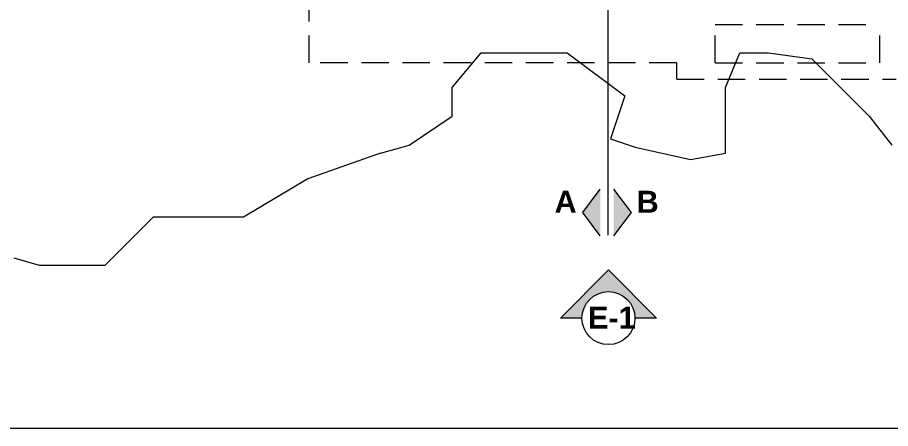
# Model space of a CAD drawing. Header units: metres. Extents: x 35.8 to 78.9, y 1.1 to 33.7.
# Drawn here: x 45.13 to 61.05, y 1.12 to 8.61 of the extents above; entities that cross this region are included whole.
import ezdxf

# ---------------------------------------------------------------- set-up
doc = ezdxf.new("R2010")
doc.units = ezdxf.units.M
doc.linetypes.add('DASHED', pattern=[0.75, 0.5, -0.25])
for name, color, linetype, lineweight in [('Ceco.NET 53', 254, 'Continuous', 9), ('names', 7, 'Continuous', 60), ('projection', 134, 'DASHED', 9), ('topography', 132, 'Continuous', 15)]:
    doc.layers.add(name, color=color, linetype=linetype, lineweight=lineweight)
doc.styles.add('AMBIENTE', font='arialbd.ttf', dxfattribs={"height": 0.2})

msp = doc.modelspace()

# ---------------------------------------------------------------- hatches: boundary and pattern name
at = {"layer": 'Ceco.NET 53', "ltscale": 0.3}
h = msp.add_hatch(color=256, dxfattribs=at)
h.paths.add_polyline_path([(56.002, 4.636), (56.322, 5.061), (56.002, 5.485)])
h.paths.add_polyline_path([(55.756, 5.485), (55.437, 5.061), (55.756, 4.636)])
msp.add_hatch(color=256, dxfattribs=at).paths.add_polyline_path([(56.389, 3.135), (56.783, 3.135), (55.905, 4.013), (55.028, 3.135), (55.422, 3.135, -1)])

# ---------------------------------------------------------------- linework, layer by layer
for p, q in [((55.893, 10.3), (55.893, 4.647)), ((55.437, 5.061), (55.756, 5.485)), ((56.322, 5.061), (56.002, 5.485)), ((55.756, 4.636), (55.437, 5.061)), ((56.002, 4.636), (56.322, 5.061)), ((55.028, 3.135), (55.905, 4.013)), ((55.905, 4.013), (56.783, 3.135)), ((55.422, 3.135), (55.028, 3.135)), ((56.783, 3.135), (56.389, 3.135))]:
    msp.add_line(p, q, dxfattribs=at)
msp.add_lwpolyline([(78.892, 1.123), (35.792, 1.123), (35.792, 33.723), (78.892, 33.723)], dxfattribs=at)
msp.add_circle((55.905, 3.135), 0.483, dxfattribs=at)
at = {"layer": 'projection'}
for p, q in [((50.45, 7.786), (50.45, 9.086)), ((57.85, 8.486), (60.85, 8.486)), ((57.85, 7.786), (57.85, 8.486)), ((60.85, 7.786), (60.85, 8.486)), ((57.15, 7.786), (50.45, 7.786)), ((57.15, 7.486), (57.15, 7.786)), ((57.85, 7.786), (60.85, 7.786)), ((57.15, 7.486), (61.15, 7.486))]:
    msp.add_line(p, q, dxfattribs=at)
at = {"layer": 'topography', "ltscale": 0.3}
for p, q in [((53.058, 7.335), (53.583, 7.97)), ((53.583, 7.97), (54.369, 7.97)), ((54.369, 7.97), (55.155, 7.97)), ((55.155, 7.97), (56.203, 7.185)), ((58.038, 7.335), (58.3, 7.97)), ((58.3, 7.97), (58.824, 7.97)), ((58.824, 7.97), (59.61, 7.858)), ((59.61, 7.858), (60.659, 6.811)), ((53.058, 6.811), (53.058, 7.335)), ((58.038, 6.811), (58.038, 7.335)), ((56.203, 7.185), (55.941, 6.4)), ((52.272, 6.288), (53.058, 6.811)), ((58.038, 6.138), (58.038, 6.811)), ((60.659, 6.811), (61.071, 6.288)), ((55.941, 6.4), (56.39, 6.25)), ((51.748, 6.138), (52.272, 6.288)), ((56.39, 6.25), (57.401, 6.026)), ((51.748, 6.138), (50.424, 5.673)), ((57.401, 6.026), (58.038, 6.138)), ((50.424, 5.673), (49.25, 4.975)), ((47.601, 4.975), (46.721, 4.095)), ((49.25, 4.975), (47.601, 4.975)), ((46.721, 4.095), (45.533, 4.095))]:
    msp.add_line(p, q, dxfattribs=at)
at = {"layer": 'topography'}
msp.add_line((45.533, 4.095), (45.072, 4.224), dxfattribs=at)

# ---------------------------------------------------------------- texts
at = {"layer": 'names', "ltscale": 0.3, "char_height": 0.4, "width": 0.4062, "attachment_point": 1, "style": 'AMBIENTE'}
for s, insert in [('A', (54.922, 5.454)), ('B', (56.418, 5.454)), ('E-1', (55.532, 3.342))]:
    msp.add_mtext(s, dxfattribs=dict(at, insert=insert))

doc.saveas('drawing.dxf')
